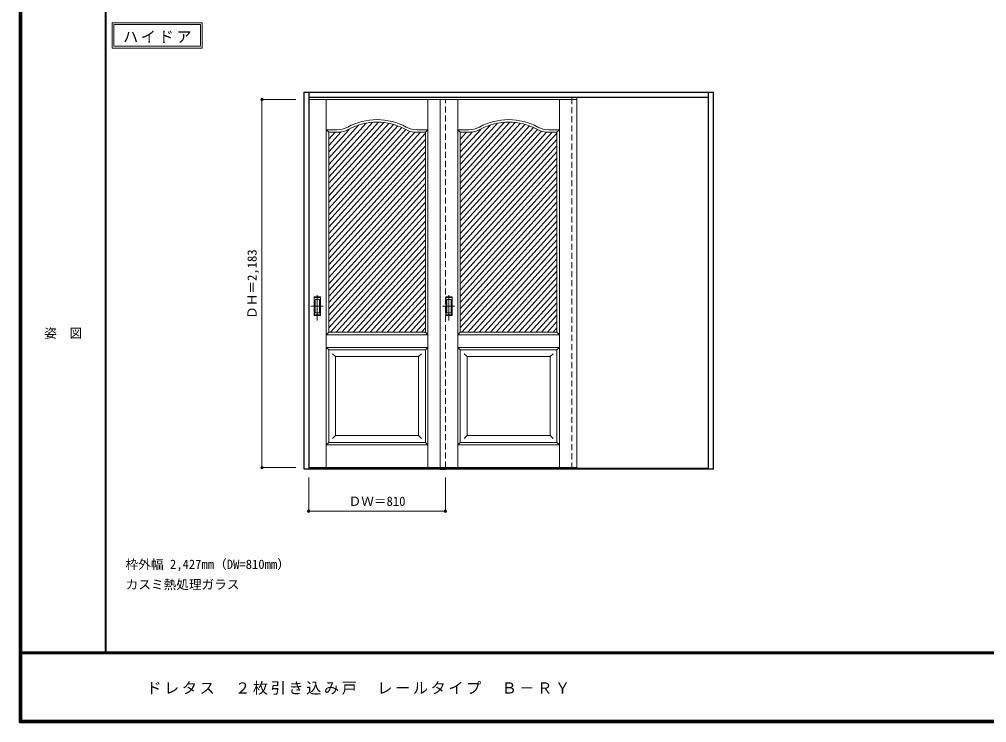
# Model space of a CAD drawing. Units: millimetres, scale not verified. Extents: x -6000 to 5700, y -4307 to 4175.
# Drawn here: x -6000 to -267, y -4205 to -36 of the extents above; entities that cross this region are included whole.
import ezdxf
from ezdxf.enums import TextEntityAlignment as Align

# ---------------------------------------------------------------- set-up
doc = ezdxf.new("R2010")
doc.units = ezdxf.units.MM
doc.header["$LTSCALE"] = 30
doc.header["$PDMODE"] = 32
doc.header["$PDSIZE"] = 15
doc.linetypes.add('CHAIN1', pattern=[8, 5, -1, 1, -1])
doc.linetypes.add('DASHED1', pattern=[1.8, 1.2, -0.6])
for name, color, linetype, lineweight in [('0-2_扉', 7, 'Continuous', 18), ('0-4_枠', 3, 'Continuous', 25), ('0-6_引手', 7, 'Continuous', 18), ('0-A_文字', 7, 'Continuous', 18), ('0-B_寸法', 4, 'Continuous', 9), ('0-C_ハッチ', 4, 'Continuous', 9), ('F-1_枠', 6, 'Continuous', 40), ('F-A_文字', 7, 'Continuous', 18)]:
    doc.layers.add(name, color=color, linetype=linetype, lineweight=lineweight)
doc.styles.add('ＭＳ ゴシック', font='')
doc.styles.get('ＭＳ ゴシック').set_extended_font_data('MS Gothic')

msp = doc.modelspace()

# ---------------------------------------------------------------- linework, layer by layer
at = {"layer": '0-2_扉', "color": 4, "linetype": 'DASHED1', "lineweight": 9}
for p, q in [((-4285, -510.25), (-4285, -2693.25)), ((-4282, -510.25), (-4285, -510.25)), ((-4282, -2693.25), (-4285, -2693.25))]:
    msp.add_line(p, q, dxfattribs=at)
at = {"layer": '0-2_扉'}
for p, q in [((-4282, -510.25), (-3475, -510.25)), ((-4181.5, -2693.25), (-4181.5, -510.25)), ((-3578.5, -2693.25), (-3578.5, -510.25)), ((-3505, -510.25), (-3475, -510.25)), ((-3505, -2693.25), (-3505, -510.25)), ((-2695, -510.25), (-3505, -510.25)), ((-3401.5, -2693.25), (-3401.5, -510.25)), ((-2798.5, -2693.25), (-2798.5, -510.25)), ((-4166.5, -705.25), (-4181.5, -690.25)), ((-4181.5, -690.25), (-4117.49, -690.25)), ((-4166.5, -705.25), (-4117.49, -705.25)), ((-4166.5, -1890.25), (-4166.5, -705.25)), ((-3578.5, -690.25), (-3642.51, -690.25)), ((-3593.5, -705.25), (-3642.51, -705.25)), ((-3593.5, -705.25), (-3578.5, -690.25)), ((-3593.5, -1890.25), (-3593.5, -705.25)), ((-3386.5, -705.25), (-3401.5, -690.25)), ((-3401.5, -690.25), (-3337.49, -690.25)), ((-3386.5, -705.25), (-3337.49, -705.25)), ((-3386.5, -1890.25), (-3386.5, -705.25)), ((-2798.5, -690.25), (-2862.51, -690.25)), ((-2813.5, -705.25), (-2862.51, -705.25)), ((-2813.5, -705.25), (-2798.5, -690.25)), ((-2813.5, -1890.25), (-2813.5, -705.25)), ((-4166.31, -828.25), (-4166.5, -828.25)), ((-2813.69, -828.25), (-2813.5, -828.25)), ((-4181.5, -1905.25), (-4166.5, -1890.25)), ((-3593.5, -1890.25), (-4166.5, -1890.25)), ((-3593.5, -1890.25), (-3578.5, -1905.25)), ((-3386.5, -1890.25), (-3401.5, -1905.25)), ((-3386.5, -1890.25), (-2813.5, -1890.25)), ((-2798.5, -1905.25), (-2813.5, -1890.25)), ((-3578.5, -1905.25), (-4181.5, -1905.25)), ((-3401.5, -1905.25), (-2798.5, -1905.25)), ((-4181.5, -1980.25), (-4166.5, -1995.25)), ((-4181.5, -1980.25), (-3578.5, -1980.25)), ((-4166.5, -2543.25), (-4166.5, -1995.25)), ((-4166.5, -1995.25), (-3593.5, -1995.25)), ((-3593.5, -1995.25), (-3578.5, -1980.25)), ((-3593.5, -2543.25), (-3593.5, -1995.25)), ((-3386.5, -1995.25), (-3401.5, -1980.25)), ((-2798.5, -1980.25), (-3401.5, -1980.25)), ((-3386.5, -2543.25), (-3386.5, -1995.25)), ((-2813.5, -1995.25), (-3386.5, -1995.25)), ((-2798.5, -1980.25), (-2813.5, -1995.25)), ((-2813.5, -2543.25), (-2813.5, -1995.25)), ((-4126.46, -2035.25), (-4144.14, -2017.57)), ((-4126.5, -2503.25), (-4126.5, -2035.25)), ((-3633.5, -2035.25), (-4126.5, -2035.25)), ((-3633.5, -2035.25), (-3615.82, -2017.57)), ((-3633.5, -2035.25), (-3633.5, -2503.25)), ((-3346.5, -2035.25), (-3364.18, -2017.57)), ((-3346.5, -2035.25), (-3346.5, -2503.25)), ((-3346.5, -2035.25), (-2853.5, -2035.25)), ((-2853.54, -2035.25), (-2835.86, -2017.57)), ((-2853.5, -2503.25), (-2853.5, -2035.25)), ((-4126.5, -2503.25), (-4144.18, -2520.93)), ((-4126.5, -2503.25), (-4126.5, -2501.82)), ((-3633.5, -2503.25), (-4126.5, -2503.25)), ((-3633.5, -2503.25), (-3615.82, -2520.93)), ((-3346.5, -2503.25), (-3364.18, -2520.93)), ((-3346.5, -2503.25), (-2853.5, -2503.25)), ((-2853.5, -2503.25), (-2853.5, -2501.82)), ((-2853.5, -2503.25), (-2835.82, -2520.93)), ((-4166.5, -2543.25), (-4181.5, -2558.25)), ((-4181.5, -2558.25), (-3578.5, -2558.25)), ((-4166.5, -2543.25), (-3593.5, -2543.25)), ((-3593.5, -2543.25), (-3578.5, -2558.25)), ((-3386.5, -2543.25), (-3401.5, -2558.25)), ((-2798.5, -2558.25), (-3401.5, -2558.25)), ((-2813.5, -2543.25), (-3386.5, -2543.25)), ((-2813.5, -2543.25), (-2798.5, -2558.25)), ((-4282, -2693.25), (-3475, -2693.25)), ((-3505, -2693.25), (-3475, -2693.25))]:
    msp.add_line(p, q, dxfattribs=at)
msp.add_lwpolyline([(-2695, -510.25), (-2695, -2693.25), (-3505, -2693.25)], dxfattribs=at)
for centre, radius, start, end in [((-3880, -995.25), 365, 61.6423, 118.3577), ((-3100, -995.25), 365, 61.6423, 118.3577), ((-4117.49, -555.25), 135, 270, 298.3577), ((-4117.49, -555.25), 150, 270, 298.3577), ((-3880, -995.25), 350, 61.6423, 118.3577), ((-3642.51, -555.25), 150, 241.6423, 270), ((-3642.51, -555.25), 135, 241.6423, 270), ((-3337.49, -555.25), 135, 270, 298.3577), ((-3337.49, -555.25), 150, 270, 298.3577), ((-3100, -995.25), 350, 61.6423, 118.3577), ((-2862.51, -555.25), 150, 241.6423, 270), ((-2862.51, -555.25), 135, 241.6423, 270)]:
    msp.add_arc(centre, radius, start, end, dxfattribs=at)
at = {"layer": '0-4_枠'}
for p, q in [((-4312, -466.25), (-1885, -466.25)), ((-4282, -2701.25), (-4282, -466.25)), ((-4282, -496.25), (-1915, -496.25)), ((-1915, -2701.25), (-1915, -466.25)), ((-1885, -2701.25), (-1885, -466.25)), ((-1915, -2698.25), (-4282, -2698.25)), ((-1915, -2701.25), (-4282, -2701.25)), ((-3505, -2701.25), (-3475, -2701.25)), ((-1885, -2701.25), (-1915, -2701.25))]:
    msp.add_line(p, q, dxfattribs=at)
at = {"layer": '0-4_枠', "color": 4, "linetype": 'DASHED1', "lineweight": 9}
for p, q in [((-3475, -2693.25), (-3475, -510.25)), ((-2725, -2698.25), (-2725, -496.25)), ((-2695, -2698.25), (-2695, -496.25))]:
    msp.add_line(p, q, dxfattribs=at)
at = {"layer": '0-4_枠'}
msp.add_lwpolyline([(-4282, -2701.25), (-4312, -2701.25), (-4312, -466.25)], dxfattribs=at)
at = {"layer": '0-6_引手', "linetype": 'CHAIN1'}
for p, q in [((-4234, -1820.98), (-4234, -1650.13)), ((-3454, -1820.98), (-3454, -1650.13)), ((-4272.07, -1735.75), (-4199.56, -1735.75)), ((-3492.07, -1735.75), (-3419.56, -1735.75))]:
    msp.add_line(p, q, dxfattribs=at)
at = {"layer": '0-6_引手'}
for p, q in [((-4253, -1680.75), (-4215, -1680.75)), ((-4253, -1790.75), (-4253, -1680.75)), ((-4246.5, -1696.75), (-4221.5, -1696.75)), ((-4246.5, -1774.75), (-4246.5, -1696.75)), ((-4221.5, -1774.75), (-4221.5, -1696.75)), ((-4215, -1790.75), (-4215, -1680.75)), ((-3473, -1680.75), (-3435, -1680.75)), ((-3473, -1790.75), (-3473, -1680.75)), ((-3466.5, -1696.75), (-3441.5, -1696.75)), ((-3466.5, -1774.75), (-3466.5, -1696.75)), ((-3441.5, -1774.75), (-3441.5, -1696.75)), ((-3435, -1790.75), (-3435, -1680.75)), ((-4246.5, -1774.75), (-4221.5, -1774.75)), ((-3466.5, -1774.75), (-3441.5, -1774.75)), ((-4253, -1790.75), (-4215, -1790.75)), ((-3473, -1790.75), (-3435, -1790.75))]:
    msp.add_line(p, q, dxfattribs=at)
at = {"layer": '0-6_引手', "linetype": 'DASHED1'}
for p, q in [((-4218, -1786.75), (-4218, -1684.75)), ((-3438, -1786.75), (-3438, -1684.75)), ((-4250, -1786.75), (-4218, -1786.75)), ((-3470, -1786.75), (-3438, -1786.75))]:
    msp.add_line(p, q, dxfattribs=at)
for points in [[(-4250, -1786.75), (-4250, -1684.75), (-4218, -1684.75)], [(-3470, -1786.75), (-3470, -1684.75), (-3438, -1684.75)]]:
    msp.add_lwpolyline(points, dxfattribs=at)
at = {"layer": '0-A_文字'}
for p, q in [((-5450, -55.5), (-5450, -205.5)), ((-5440, -65.5), (-4925.67, -65.5)), ((-4925.67, -65.5), (-4925.67, -195.5)), ((-5450, -205.5), (-4915.67, -205.5))]:
    msp.add_line(p, q, dxfattribs=at)
for points in [[(-5450, -55.5), (-4915.67, -55.5), (-4915.67, -205.5)], [(-5440, -65.5), (-5440, -195.5), (-4925.67, -195.5)]]:
    msp.add_lwpolyline(points, dxfattribs=at)
at = {"layer": '0-B_寸法'}
for p, q in [((-4562, -510.25), (-4362, -510.25)), ((-4562, -510.25), (-4562, -2693.25)), ((-4562, -2693.25), (-4362, -2693.25)), ((-4285, -2951.25), (-4285, -2751.25)), ((-3475, -2951.25), (-3475, -2751.25)), ((-4285, -2951.25), (-3475, -2951.25))]:
    msp.add_line(p, q, dxfattribs=at)
at = {"layer": '0-B_寸法', "color": 7}
for p in [(-4562, -510.25), (-4562, -2693.25), (-4285, -2951.25), (-3475, -2951.25)]:
    msp.add_point(p, dxfattribs=at)
at = {"layer": '0-C_ハッチ'}
for p, q in [((-3872.29, -645.33), (-4166.5, -970.19)), ((-3906.88, -646.28), (-4166.5, -932.95)), ((-3840.51, -647.48), (-4166.5, -1007.43)), ((-3945.22, -651.38), (-4166.5, -895.7)), ((-3810.98, -652.12), (-4166.5, -1044.67)), ((-3783.35, -658.86), (-4166.5, -1081.92)), ((-3989.23, -662.73), (-4166.5, -858.46)), ((-3757.39, -667.43), (-4166.5, -1119.16)), ((-3732.92, -677.65), (-4166.5, -1156.4)), ((-4045.65, -687.78), (-4166.5, -821.22)), ((-3092.29, -645.33), (-3386.5, -970.19)), ((-3126.88, -646.28), (-3386.5, -932.95)), ((-3060.51, -647.48), (-3386.5, -1007.43)), ((-3165.22, -651.38), (-3386.5, -895.7)), ((-3030.98, -652.12), (-3386.5, -1044.67)), ((-3003.35, -658.86), (-3386.5, -1081.92)), ((-3209.23, -662.73), (-3386.5, -858.46)), ((-2977.39, -667.43), (-3386.5, -1119.16)), ((-2952.92, -677.65), (-3386.5, -1156.4)), ((-3265.65, -687.78), (-3386.5, -821.22)), ((-3709.76, -689.33), (-4166.5, -1193.64)), ((-3684.91, -699.13), (-4166.5, -1230.89)), ((-4093.44, -703.31), (-4166.5, -783.98)), ((-3656.16, -704.63), (-4166.5, -1268.13)), ((-4128.93, -705.25), (-4166.5, -746.74)), ((-3622.99, -705.25), (-4166.5, -1305.37)), ((-3593.5, -709.93), (-4166.5, -1342.61)), ((-2929.76, -689.33), (-3386.5, -1193.64)), ((-2904.91, -699.13), (-3386.5, -1230.89)), ((-3313.44, -703.31), (-3386.5, -783.98)), ((-2876.16, -704.63), (-3386.5, -1268.13)), ((-3348.93, -705.25), (-3386.5, -746.74)), ((-2842.99, -705.25), (-3386.5, -1305.37)), ((-2813.5, -709.93), (-3386.5, -1342.61)), ((-3593.5, -747.17), (-4166.5, -1379.85)), ((-3593.5, -784.41), (-4166.5, -1417.1)), ((-2813.5, -747.17), (-3386.5, -1379.85)), ((-2813.5, -784.41), (-3386.5, -1417.1)), ((-3593.5, -821.65), (-4166.5, -1454.34)), ((-3593.5, -858.89), (-4166.5, -1491.58)), ((-2813.5, -821.65), (-3386.5, -1454.34)), ((-2813.5, -858.89), (-3386.5, -1491.58)), ((-3593.5, -896.14), (-4166.5, -1528.82)), ((-2813.5, -896.14), (-3386.5, -1528.82)), ((-3593.5, -933.38), (-4166.5, -1566.07)), ((-3593.5, -970.62), (-4166.5, -1603.31)), ((-2813.5, -933.38), (-3386.5, -1566.07)), ((-2813.5, -970.62), (-3386.5, -1603.31)), ((-3593.5, -1007.86), (-4166.5, -1640.55)), ((-2813.5, -1007.86), (-3386.5, -1640.55)), ((-3593.5, -1045.11), (-4166.5, -1677.79)), ((-3593.5, -1082.35), (-4166.5, -1715.04)), ((-2813.5, -1045.11), (-3386.5, -1677.79)), ((-2813.5, -1082.35), (-3386.5, -1715.04)), ((-3593.5, -1119.59), (-4166.5, -1752.28)), ((-2813.5, -1119.59), (-3386.5, -1752.28)), ((-3593.5, -1156.83), (-4166.5, -1789.52)), ((-3593.5, -1194.08), (-4166.5, -1826.76)), ((-2813.5, -1156.83), (-3386.5, -1789.52)), ((-2813.5, -1194.08), (-3386.5, -1826.76)), ((-3593.5, -1231.32), (-4166.5, -1864)), ((-2813.5, -1231.32), (-3386.5, -1864)), ((-3593.5, -1268.56), (-4156.54, -1890.25)), ((-3593.5, -1305.8), (-4122.81, -1890.25)), ((-2813.5, -1268.56), (-3376.54, -1890.25)), ((-2813.5, -1305.8), (-3342.81, -1890.25)), ((-3593.5, -1343.04), (-4089.08, -1890.25)), ((-2813.5, -1343.04), (-3309.08, -1890.25)), ((-3593.5, -1380.29), (-4055.35, -1890.25)), ((-3593.5, -1417.53), (-4021.62, -1890.25)), ((-2813.5, -1380.29), (-3275.35, -1890.25)), ((-2813.5, -1417.53), (-3241.62, -1890.25)), ((-3593.5, -1454.77), (-3987.9, -1890.25)), ((-2813.5, -1454.77), (-3207.9, -1890.25)), ((-3593.5, -1492.01), (-3954.17, -1890.25)), ((-3593.5, -1529.26), (-3920.44, -1890.25)), ((-2813.5, -1492.01), (-3174.17, -1890.25)), ((-2813.5, -1529.26), (-3140.44, -1890.25)), ((-3593.5, -1566.5), (-3886.71, -1890.25)), ((-3593.5, -1603.74), (-3852.98, -1890.25)), ((-2813.5, -1566.5), (-3106.71, -1890.25)), ((-2813.5, -1603.74), (-3072.98, -1890.25)), ((-3593.5, -1640.98), (-3819.25, -1890.25)), ((-2813.5, -1640.98), (-3039.25, -1890.25)), ((-3593.5, -1678.23), (-3785.52, -1890.25)), ((-3593.5, -1715.47), (-3751.79, -1890.25)), ((-2813.5, -1678.23), (-3005.52, -1890.25)), ((-2813.5, -1715.47), (-2971.79, -1890.25)), ((-3593.5, -1752.71), (-3718.06, -1890.25)), ((-2813.5, -1752.71), (-2938.06, -1890.25)), ((-3593.5, -1789.95), (-3684.34, -1890.25)), ((-3593.5, -1827.19), (-3650.61, -1890.25)), ((-2813.5, -1789.95), (-2904.34, -1890.25)), ((-2813.5, -1827.19), (-2870.61, -1890.25)), ((-3593.5, -1864.44), (-3616.88, -1890.25)), ((-2813.5, -1864.44), (-2836.88, -1890.25))]:
    msp.add_line(p, q, dxfattribs=at)
at = {"layer": 'F-1_枠'}
for p, q in [((-6000, 4175), (-6000, -4205)), ((-5995, 4175), (-5995, -4205)), ((-5990, 4175), (-5990, -4205)), ((-5490, 4175), (-5490, -3790)), ((5700, -3790), (-6000, -3790)), ((5700, -3795), (-6000, -3795)), ((5700, -4195), (-6000, -4195)), ((5700, -4200), (-6000, -4200)), ((5700, -4205), (-6000, -4205))]:
    msp.add_line(p, q, dxfattribs=at)

# ---------------------------------------------------------------- texts
at = {"layer": '0-A_文字', "style": 'ＭＳ ゴシック'}
for s, p in [('枠外幅 2,427mm（DW=810mm）', (-5370, -3310)), ('カスミ熱処理ガラス', (-5370, -3430))]:
    msp.add_text(s, height=54.99, dxfattribs=at).set_placement(p, align=Align.BOTTOM_LEFT)
at = {"layer": '0-A_文字', "insert": (-5385.34, -175.5), "char_height": 65.98, "attachment_point": 7, "style": 'ＭＳ ゴシック'}
msp.add_mtext('\\T1.17;ハイドア', dxfattribs=at)
at = {"layer": '0-B_寸法', "color": 7, "style": 'ＭＳ ゴシック'}
msp.add_text('ＤＨ＝2,183', height=54.99, rotation=90, dxfattribs=at).set_placement((-4577, -1811.25), align=Align.BOTTOM_LEFT)
msp.add_text('ＤＷ＝810', height=54.99, dxfattribs=at).set_placement((-4048.75, -2936.25), align=Align.BOTTOM_LEFT)
at = {"layer": 'F-A_文字', "style": 'ＭＳ ゴシック'}
msp.add_text('姿\u3000図', height=54.99, dxfattribs=at).set_placement((-5852.5, -1940.25), align=Align.BOTTOM_LEFT)
at = {"layer": 'F-A_文字', "insert": (-5247.55, -4040), "char_height": 65.98, "attachment_point": 7, "style": 'ＭＳ ゴシック'}
msp.add_mtext('\\T1.17;ドレタス\u3000２枚引き込み戸\u3000レールタイプ\u3000Ｂ－ＲＹ', dxfattribs=at)

doc.saveas('drawing.dxf')
